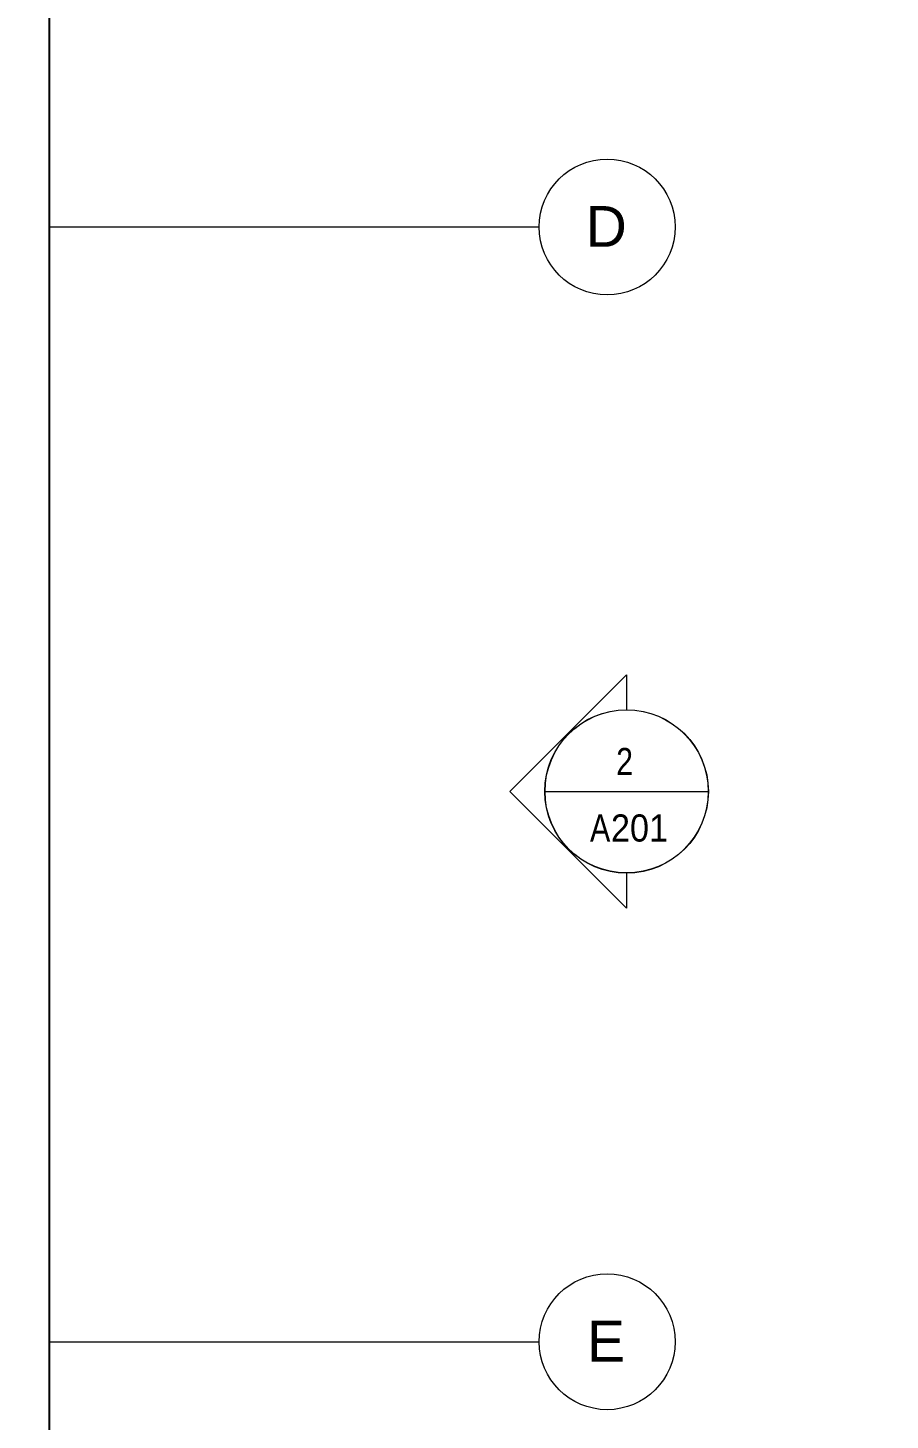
# Model space of a CAD drawing. Header units: millimetres. Extents: x -9358 to 257996, y -67499 to 9117.
# Drawn here: x 54062 to 60403, y -29425 to -19183 of the extents above; entities that cross this region are included whole.
import ezdxf
from ezdxf import colors
from ezdxf.entities.mleader import LeaderData, LeaderLine
from ezdxf.math import Vec2, Vec3

# ---------------------------------------------------------------- set-up
doc = ezdxf.new("R2010")
doc.units = ezdxf.units.MM
doc.header["$LTSCALE"] = 1000
doc.linetypes.add('Grid Line', pattern=[22.225, 12.7, -3.175, 3.175, -3.175])
for name, color, linetype, lineweight in [('A-AXS-1', 8, 'Grid Line', 9), ('A-AXS-CIR', 8, 'Continuous', 9), ('A-FLR-PAT', 8, 'Continuous', 18), ('A-LIN-30', 8, 'Continuous', 9)]:
    doc.layers.add(name, color=color, linetype=linetype, lineweight=lineweight)
doc.layers.add('CCTVNET', color=6, linetype='Continuous')
doc.styles.add('Arial_2', font='arial.ttf', dxfattribs={"height": 300})
doc.styles.add('Arial_4', font='arial.ttf', dxfattribs={"width": 0.9, "height": 250})
doc.styles.add('ELEC', font='romant.shx', dxfattribs={"width": 0.8, "oblique": 15, "height": 0.18})

# ---------------------------------------------------------------- blocks, each defined once
blk = doc.blocks.new('Grid - Grid Head - Circle_100-910310-01-Ground Floor Furniture Plan')
at = {"layer": 'A-AXS-CIR'}
blk.add_circle((0, 0), 5, dxfattribs=at)
blk = doc.blocks.new('Elevation - ELEV_EMPTY-910313-01-Ground Floor Furniture Plan')
at = {"layer": 'A-LIN-30'}
blk.add_line((-6, 0), (6, 0), dxfattribs=at)
blk.add_circle((0, 0), 6, dxfattribs=at)
blk = doc.blocks.new('Elevation - ARROW-909909-01-Ground Floor Furniture Plan')
at = {"layer": 'A-LIN-30'}
for p, q in [((-8.58, 0), (0, 8.58)), ((0, 8.58), (8.58, 0)), ((-6.01, 0), (-8.58, 0)), ((8.58, 0), (6.01, 0))]:
    blk.add_line(p, q, dxfattribs=at)
blk.add_circle((0, 0), 6.01, dxfattribs=at)
blk = doc.blocks.new('G')
blk.add_lwpolyline([(-3220, 3420), (54220, 3420), (54220, -60820), (-3220, -60820)], close=True)
at = {"layer": 'A-AXS-1'}
for p, q in [((54220, -20500), (57822, -20500)), ((54220, -28700), (57822, -28700))]:
    blk.add_line(p, q, dxfattribs=at)
at = {"layer": 'A-FLR-PAT'}
blk.add_line((54220, -60820), (54220, 3420), dxfattribs=at)
at = {"layer": 'A-AXS-CIR', "xscale": 99.99999999999991, "yscale": 99.99999999999991, "zscale": 99.99999999999991, "rotation": 269.9999999999994}
for p in [(58322, -20500), (58322, -28700)]:
    blk.add_blockref('Grid - Grid Head - Circle_100-910310-01-Ground Floor Furniture Plan', p, dxfattribs=at)
at = {"layer": 'A-LIN-30', "xscale": 99.99999999999991, "yscale": 99.99999999999991, "zscale": 99.99999999999991, "rotation": 90}
blk.add_blockref('Elevation - ARROW-909909-01-Ground Floor Furniture Plan', (58465, -24652), dxfattribs=at)
at = {"layer": 'A-LIN-30', "xscale": 99.99999999999991, "yscale": 99.99999999999991, "zscale": 99.99999999999991}
blk.add_blockref('Elevation - ELEV_EMPTY-910313-01-Ground Floor Furniture Plan', (58465, -24652), dxfattribs=at)
at = {"layer": 'A-AXS-CIR', "char_height": 300, "attachment_point": 1, "style": 'Arial_2'}
for s, insert, width in [('\\fArial|b0|i0|c178|p34|;D', (58164, -20346), 368.78), ('\\fArial|b0|i0|c178|p34|;E', (58174, -28546), 344.73)]:
    blk.add_mtext(s, dxfattribs=dict(at, insert=insert, width=width))
at = {"layer": 'A-LIN-30', "char_height": 200, "attachment_point": 1, "style": 'Arial_4'}
for s, insert, width in [('\\fArial|b0|i0|c178|p34|;\\W.8;2', (58388, -24332), 153.92), ('\\fArial|b0|i0|c178|p34|;\\W.8;A', (58196, -24821), 185.99), ('201', (58350, -24821), 461.77)]:
    blk.add_mtext(s, dxfattribs=dict(at, insert=insert, width=width))

msp = doc.modelspace()

# ---------------------------------------------------------------- block references
msp.add_blockref('G', (0, -148))

# ---------------------------------------------------------------- next in the draw order: leaders
at = {"layer": 'CCTVNET', "color": 3}
ml = msp.add_multileader_mtext('Standard', dxfattribs=at)
ml.set_content('{\\C6;CABLE TRUNK (200X100X150mm) FOR CCTV & ACCESS CONTROL}', color=2, style='ELEC')
ml.set_leader_properties(color=6)
ml.build(insert=Vec2(0, 0))
ml.multileader.update_dxf_attribs({"text_left_attachment_type": 6, "text_right_attachment_type": 6, "dogleg_length": 1703, "arrow_head_size": 151})
ctx = ml.context
ctx.base_point, ctx.char_height, ctx.arrow_head_size, ctx.landing_gap_size, ctx.plane_origin = Vec3(10419, -22205), 227.11, 151, 22.7, Vec3(-2585, -59547)
ctx.left_attachment, ctx.right_attachment = 6, 6
notes = []
notes.append((ctx, [(0, (1, 1, 0), (10241, -22205), (1, 0), 178, [(0, [(8710, -21781)], 0, [])])]))
ctx.mtext.insert, ctx.mtext.width, ctx.mtext.line_spacing_factor, ctx.mtext.flow_direction = Vec3(10441, -21902), 213786.42, 2, 5
ml = msp.add_multileader_mtext('Standard', dxfattribs=at)
ml.set_content('{\\C6;CABLE TRUNK (200X100X150mm) FOR CCTV & ACCESS CONTROL}', color=2, style='ELEC')
ml.set_leader_properties(color=6)
ml.build(insert=Vec2(0, 0))
ml.multileader.update_dxf_attribs({"text_left_attachment_type": 6, "text_right_attachment_type": 6, "dogleg_length": 1703, "arrow_head_size": 151})
ctx = ml.context
ctx.base_point, ctx.char_height, ctx.arrow_head_size, ctx.landing_gap_size, ctx.plane_origin = Vec3(31347, -23816), 227.11, 151, 22.7, Vec3(18343, -61158)
ctx.left_attachment, ctx.right_attachment = 6, 6
notes.append((ctx, [(1, (1, 1, 0), (41228, -23816), (-1, 0), 178, [(0, [(42270, -23392)], 0, [])])]))
ctx.mtext.insert, ctx.mtext.width, ctx.mtext.line_spacing_factor, ctx.mtext.flow_direction = Vec3(31369, -23513), 213786.42, 2, 5
for ctx, leaders in notes:
    for number, flags, end, landing, length, lines in leaders:
        leader = LeaderData()
        leader.index, (leader.has_last_leader_line, leader.has_dogleg_vector, leader.attachment_direction) = number, flags
        leader.last_leader_point, leader.dogleg_vector, leader.dogleg_length = Vec3(end), Vec3(landing), length
        for number, points, colour, breaks in lines:
            line = LeaderLine()
            line.index, line.vertices, line.color, line.breaks = number, Vec3.list(points), colors.encode_raw_color(colour), breaks
            leader.lines.append(line)
        ctx.leaders.append(leader)

doc.saveas('drawing.dxf')
